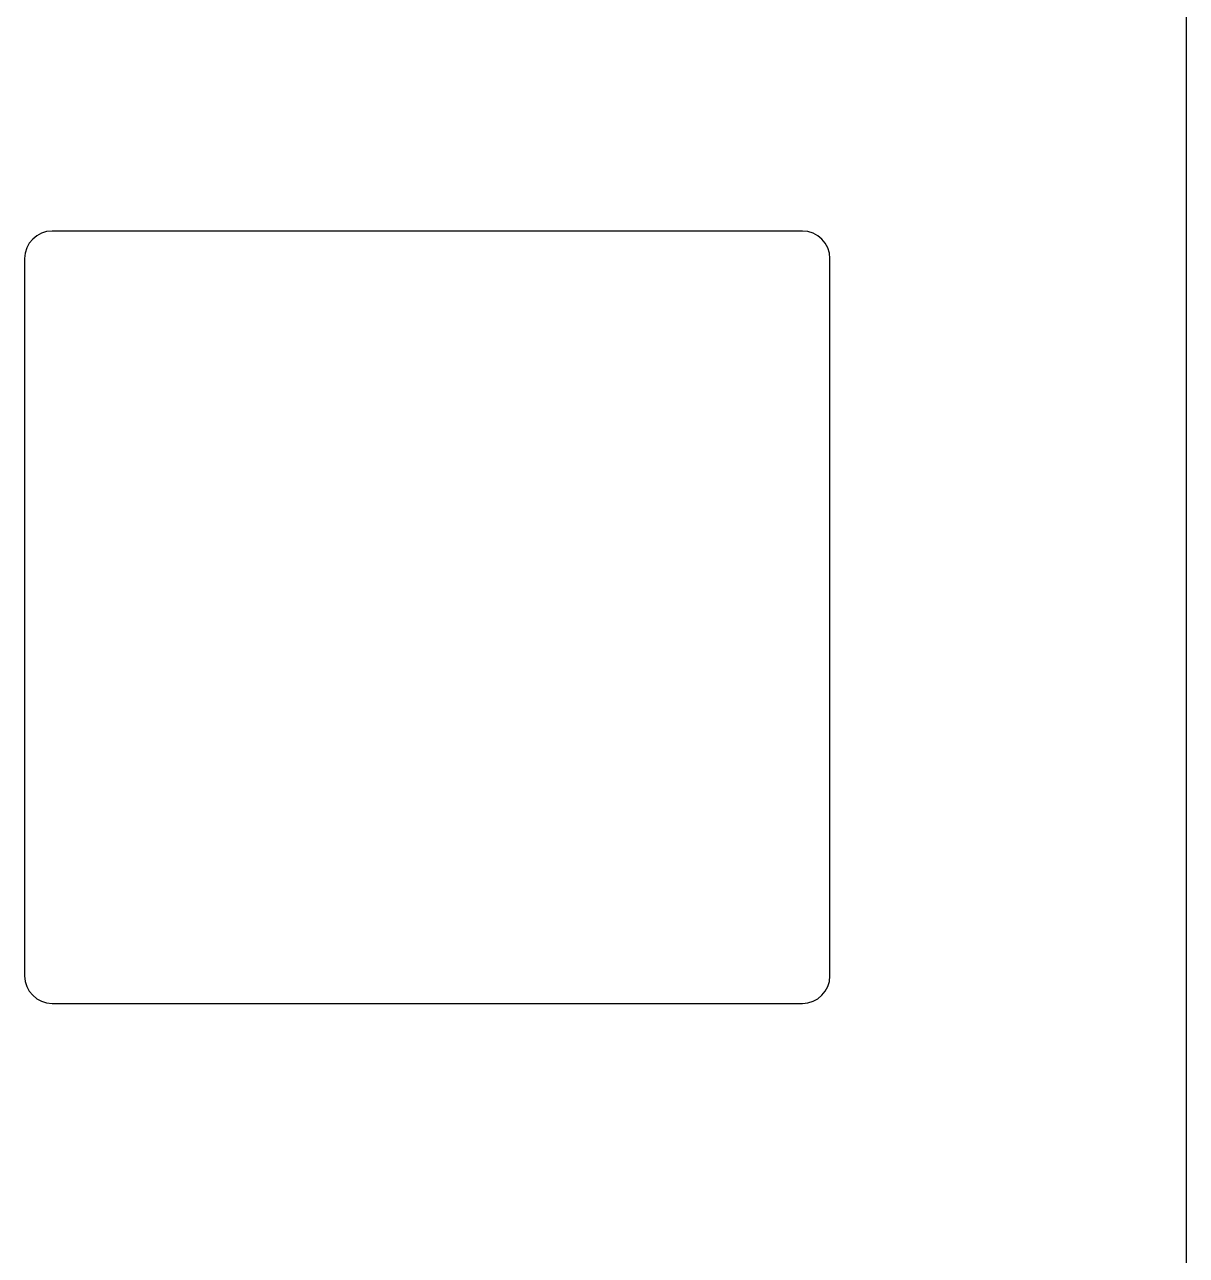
# Model space of a CAD drawing. Header units: millimetres. Extents: x -9 to 276, y -90 to 14.
# Drawn here: x 254.64 to 275.7, y -30.62 to -8.31 of the extents above; entities that cross this region are included whole.
import ezdxf

# ---------------------------------------------------------------- set-up
doc = ezdxf.new("R2010")
doc.units = ezdxf.units.MM
doc.layers.add('BLACK', color=7, linetype='CONTINUOUS')

msp = doc.modelspace()

# ---------------------------------------------------------------- linework, layer by layer
at = {"layer": 'BLACK', "linetype": 'Continuous'}
for p, q in [((275.701452, -10.146273), (275.701452, -6.814286)), ((275.701452, -16.810248), (275.701452, -10.146273)), ((268.73895, -12.05205), (255.13895, -12.05205)), ((254.63895, -12.55205), (254.63895, -25.55205)), ((269.23895, -25.55205), (269.23895, -12.55205)), ((275.701452, -23.474223), (275.701452, -16.810248)), ((275.701452, -30.138199), (275.701452, -23.474223)), ((255.13895, -26.05205), (268.73895, -26.05205)), ((275.701453, -83.45), (275.701452, -30.138199))]:
    msp.add_line(p, q, dxfattribs=at)
at = {"layer": 'BLACK'}
for centre, start, end in [((255.13895, -12.55205), 90, 180), ((268.73895, -12.55205), 0, 90), ((255.13895, -25.55205), 180, 270), ((268.73895, -25.55205), 270, 0)]:
    msp.add_arc(centre, 0.5, start, end, dxfattribs=at)

doc.saveas('drawing.dxf')
